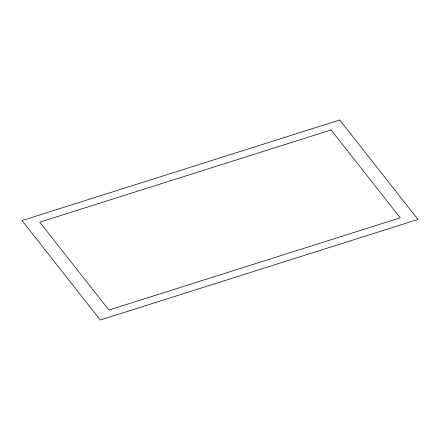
<?xml version="1.0" encoding="UTF-8"?>
<svg xmlns="http://www.w3.org/2000/svg" width="440" height="440" viewBox="0 0 440 440"><rect width="100%" height="100%" fill="white"/><g stroke="black" fill="none" stroke-linecap="round" stroke-linejoin="round"><path stroke-width="0.66" d="M339.713 119.999L22 220.561L100.287 320.001L418 219.439L339.713 119.999M331.078 129.949L39.732 222.167L108.922 310.052L400.268 217.833L331.078 129.949"/></g></svg>
